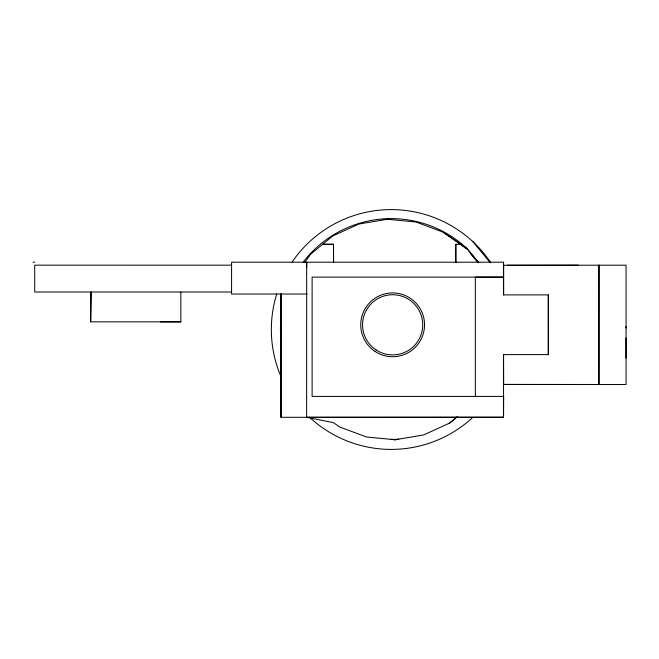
<?xml version="1.0" encoding="UTF-8"?>
<svg xmlns="http://www.w3.org/2000/svg" width="659" height="659" viewBox="0 0 659 659"><rect width="100%" height="100%" fill="white"/><g stroke="black" fill="none" stroke-linecap="round" stroke-linejoin="round"><path stroke-width="0.99" d="M578.1 384.494L503.534 384.444L626.05 384.494L626.05 265.19L503.534 265.248L503.542 262.2L231.589 262.191L231.581 294.038L307.234 294.038M456.72 417.262L449.702 423.045L423.498 434.989L395.095 439.742L366.429 436.983L339.451 426.9L333.52 422.666L306.641 417.295L306.674 262.191L306.764 267.332M455.806 244.308L455.806 262.208L455.806 244.308L460.723 244.308L466.836 248.41L478.706 262.817M475.345 396.421L475.345 277.118L503.55 277.142L503.591 294.902L503.641 265.19M503.55 294.894L548.329 294.886L548.354 354.6L503.55 354.608L503.534 417.254L280.989 417.304L280.989 294.038M626.05 358.158L626.05 337.902M626.05 328.017L626.05 326.576M503.542 262.2L503.55 277.126L312.119 277.118L312.119 396.421L503.641 396.413L503.534 417.254L306.674 417.295M466.836 248.41L466.465 248.822M304.582 262.644L310.554 254.275L332.779 235.955L358.982 224.011L387.385 219.258L416.043 222.017L443.021 232.1L466.827 248.451L478.212 262.2M465.732 248.27L460.748 244.267L466.745 248.517M449.702 423.045L457.634 416.504M390.968 439.355L397.196 439.388M394.972 439.742L398.679 439.141M90.67 321.847L91.024 292.019L90.67 321.847L180.854 321.847L180.854 292.019M333.512 244.291L322.638 244.308L333.512 244.308L333.545 262.191L333.512 244.308M231.589 265.173L34.721 265.165L34.721 292.011L231.581 292.019M507.619 265.248L578.1 265.19M160.434 321.847L180.863 321.856M32.95 262.183L34.721 262.183M503.55 354.608L503.624 384.485M548.288 294.886L548.296 354.6M393.316 439.578L395.079 439.742M443.021 232.1L460.625 244.448M470.847 254.053L477.1 261.532M473.005 241.804L490.321 262.817M280.998 335.274L280.503 333.281A110.803 110.803 0 0 1 280.462 327.309M280.989 293.708L280.989 417.295M303.124 262.241A110.803 110.803 0 0 1 466.794 248.369M472.495 417.666A119.897 119.897 0 0 1 309.475 417.196M280.314 375.02A119.897 119.897 0 0 1 276.788 293.774M292.168 261.969A119.897 119.897 0 0 1 490.724 262.587M598.932 265.19L598.94 384.494L598.982 265.19M375.078 351.445A31.896 31.896 0 0 0 424.487 326.716A31.896 31.896 0 0 0 378.365 296.295A31.896 31.896 0 0 0 375.078 351.445M376.083 349.929A30.075 30.075 0 0 0 422.666 326.609A30.075 30.075 0 0 0 379.18 297.917A30.075 30.075 0 0 0 376.083 349.929"/></g></svg>
